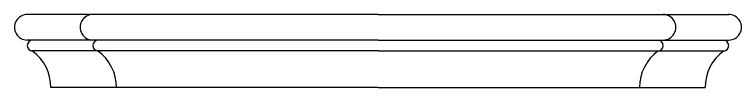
# Model space of a CAD drawing. Extents: x -9127 to 548, y 11049 to 16542.
# Drawn here: x -8474 to -7974, y 14445 to 14495 of the extents above; entities that cross this region are included whole.
import ezdxf

# ---------------------------------------------------------------- set-up
doc = ezdxf.new("R2010")
doc.units = 0
doc.header["$MEASUREMENT"] = 0
doc.layers.get('0').update_dxf_attribs({"linetype": 'CONTINUOUS'})
doc.layers.add('detail', color=7, linetype='CONTINUOUS')

# ---------------------------------------------------------------- blocks, each defined once
blk = doc.blocks.new('19')
at = {"layer": 'detail'}
for p, q in [((-6225.42, 9925.75), (-6466.77, 9925.75)), ((-6225.42, 9925.75), (-5984.08, 9925.75)), ((-6225.42, 9908.25), (-6466.67, 9908.25)), ((-6225.42, 9908.25), (-5984.17, 9908.25)), ((-6225.42, 9900.75), (-6463.43, 9900.75)), ((-6225.42, 9900.75), (-5987.41, 9900.75)), ((-6225.42, 9875.75), (-6450.42, 9875.75)), ((-6225.42, 9875.75), (-6000.42, 9875.75))]:
    blk.add_line(p, q, dxfattribs=at)
for centre, radius, start, end in [((-6466.67, 9917), 8.75, 89.3875, 270), ((-6421.57, 9917), 8.75, 89.3875, 270), ((-6029.28, 9917), 8.75, 270, 90.6125), ((-5984.17, 9917), 8.75, 270, 90.6125), ((-6462.91, 9904.46), 3.75, 91.7886, 268.2114), ((-6417.81, 9904.46), 3.75, 91.7886, 268.2114), ((-6033.04, 9904.46), 3.75, 271.7886, 88.2114), ((-5987.93, 9904.46), 3.75, 271.7886, 88.2114), ((-6481.44, 9875.75), 31.02, 0, 53.5872), ((-6436.34, 9875.75), 31.02, 0, 53.5872), ((-6014.5, 9875.75), 31.02, 126.4128, 180), ((-5969.4, 9875.75), 31.02, 126.4128, 180)]:
    blk.add_arc(centre, radius, start, end, dxfattribs=at)

msp = doc.modelspace()

# ---------------------------------------------------------------- block references
msp.add_blockref('19', (-1998.33, 4568.79))

doc.saveas('drawing.dxf')
